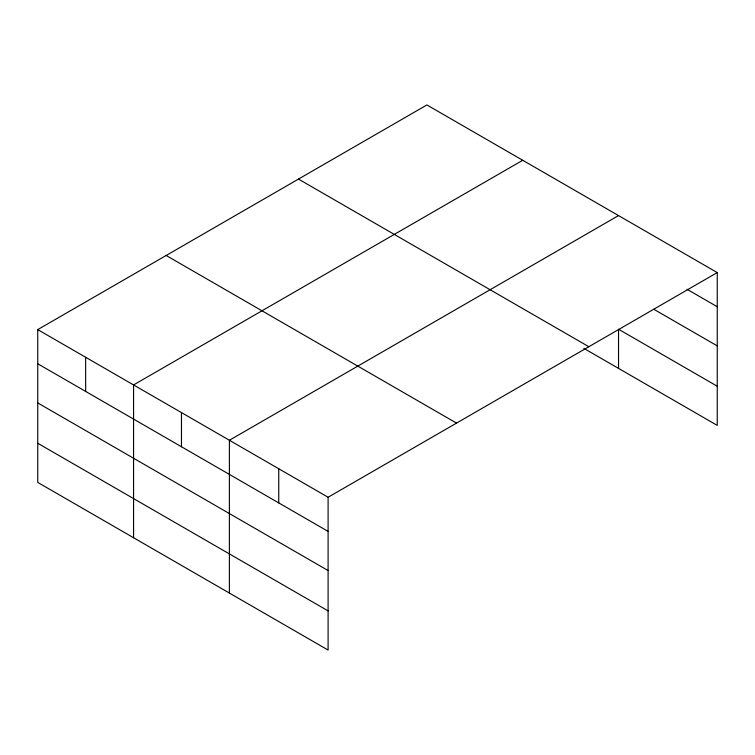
<?xml version="1.0" encoding="UTF-8"?>
<svg xmlns="http://www.w3.org/2000/svg" width="755" height="755" viewBox="0 0 755 755"><rect width="100%" height="100%" fill="white"/><g stroke="black" fill="none" stroke-linecap="round" stroke-linejoin="round"><path stroke-width="1.13" d="M717.25 272.583L426.896 104.945L37.75 329.614L37.75 482.417L328.104 650.055L328.104 497.252L717.25 272.583L717.25 425.386L583.87 348.376M522.715 160.268L133.569 384.937L133.569 537.739M618.534 215.581L229.388 440.259L229.388 593.062M687.031 289.288L717.25 306.728M653.783 309.248L717.25 345.884M717.25 386.23L618.534 329.237L618.534 368.383M298.48 179.086L588.834 346.724M166.166 255.473L456.52 423.111M37.75 329.614L328.104 497.252M37.75 363.768L328.104 531.407M37.75 402.925L328.104 570.553M37.75 443.26L328.104 610.899M278.746 468.751L278.746 502.905M181.474 412.598L181.474 446.743M85.655 357.275L85.655 391.43"/></g></svg>
